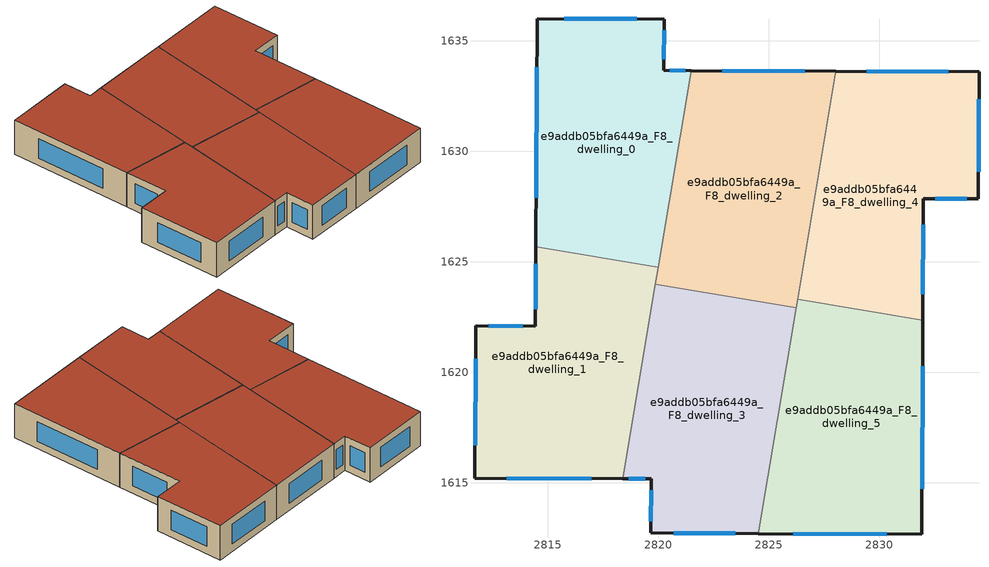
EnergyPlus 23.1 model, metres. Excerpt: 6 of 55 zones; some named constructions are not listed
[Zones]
e9addb05bfa6449a_F8_dwelling_0
 floor to e9addb05bfa6449a_F7_dwelling_0 (EU_floor_Construction): 2820.27,1635.98 2820.26,1633.66 2821.49,1633.65 2820,1624.75 2814.46,1625.67 2814.52,1636 z24
 wall outside (EU_wall_Construction): 2821.49,1633.65 2820.26,1633.66 2820.27,1635.98 2814.52,1636 2814.46,1625.67 z24:27
 wall to e9addb05bfa6449a_F8_dwelling_1 (EU_wall_Construction): 2814.46,1625.67 2820,1624.75 z24:27
 wall to e9addb05bfa6449a_F8_dwelling_2 (EU_wall_Construction): 2820,1624.75 2821.49,1633.65 z24:27
 window (EU_Window_Construction): 2820.26,1634.15 2820.27,1635.48 / 2821.23,1633.65 2820.52,1633.65 / 2814.51,1633.79 2814.48,1627.89 / 2819.04,1635.98 2815.75,1636 z24.64:26.36
 roof outside (EU_roof_Construction): 2820,1624.75 2821.49,1633.65 2820.26,1633.66 2820.27,1635.98 2814.52,1636 2814.46,1625.67 z27
e9addb05bfa6449a_F8_dwelling_1
 floor to e9addb05bfa6449a_F7_dwelling_1 (EU_floor_Construction): 2820,1624.75 2818.4,1615.18 2811.71,1615.22 2811.74,1622.1 2814.44,1622.09 2814.46,1625.67 z24
 wall outside (EU_wall_Construction): 2814.46,1625.67 2814.44,1622.09 2811.74,1622.1 2811.71,1615.22 2818.4,1615.18 z24:27
 wall to e9addb05bfa6449a_F8_dwelling_3 (EU_wall_Construction): 2818.4,1615.18 2819.87,1623.99 z24:27
 wall to e9addb05bfa6449a_F8_dwelling_2 (EU_wall_Construction): 2819.87,1623.99 2820,1624.75 z24:27
 window (EU_Window_Construction): 2813.14,1615.21 2816.96,1615.19 / 2811.74,1620.62 2811.72,1616.69 / 2813.87,1622.09 2812.32,1622.1 / 2814.46,1624.91 2814.45,1622.85 z24.64:26.36
 roof outside (EU_roof_Construction): 2818.4,1615.18 2820,1624.75 2814.46,1625.67 2814.44,1622.09 2811.74,1622.1 2811.71,1615.22 z27
e9addb05bfa6449a_F8_dwelling_2
 floor to e9addb05bfa6449a_F7_dwelling_2 (EU_floor_Construction): 2828.04,1633.62 2826.24,1622.92 2819.87,1623.99 2821.49,1633.65 z24
 wall outside (EU_wall_Construction): 2828.04,1633.62 2821.49,1633.65 z24:27
 wall to e9addb05bfa6449a_F8_dwelling_3 (EU_wall_Construction): 2819.87,1623.99 2826.24,1622.92 z24:27
 wall to e9addb05bfa6449a_F8_dwelling_4 (EU_wall_Construction): 2826.31,1623.31 2828.04,1633.62 z24:27
 wall to e9addb05bfa6449a_F8_dwelling_5 (EU_wall_Construction): 2826.24,1622.92 2826.31,1623.31 z24:27
 window (EU_Window_Construction): 2826.64,1633.62 2822.9,1633.64 z24.64:26.36
 roof outside (EU_roof_Construction): 2826.24,1622.92 2828.04,1633.62 2821.49,1633.65 2819.87,1623.99 z27
e9addb05bfa6449a_F8_dwelling_3
 floor to e9addb05bfa6449a_F7_dwelling_3 (EU_floor_Construction): 2826.24,1622.92 2824.53,1612.71 2819.66,1612.74 2819.68,1615.18 2818.4,1615.18 2819.87,1623.99 z24
 wall outside (EU_wall_Construction): 2818.4,1615.18 2819.68,1615.18 2819.66,1612.74 2824.53,1612.71 z24:27
 wall to e9addb05bfa6449a_F8_dwelling_5 (EU_wall_Construction): 2824.53,1612.71 2826.24,1622.92 z24:27
 window (EU_Window_Construction): 2820.7,1612.73 2823.49,1612.71 / 2819.68,1614.65 2819.66,1613.26 / 2818.67,1615.18 2819.4,1615.18 z24.64:26.36
 roof outside (EU_roof_Construction): 2824.53,1612.71 2826.24,1622.92 2819.87,1623.99 2818.4,1615.18 2819.68,1615.18 2819.66,1612.74 z27
e9addb05bfa6449a_F8_dwelling_4
 floor to e9addb05bfa6449a_F7_dwelling_4 (EU_floor_Construction): 2834.51,1633.59 2834.48,1627.85 2831.99,1627.86 2831.97,1622.36 2826.31,1623.31 2828.04,1633.62 z24
 wall outside (EU_wall_Construction): 2831.97,1622.36 2831.99,1627.86 2834.48,1627.85 2834.51,1633.59 2828.04,1633.62 z24:27
 wall to e9addb05bfa6449a_F8_dwelling_5 (EU_wall_Construction): 2826.31,1623.31 2831.97,1622.36 z24:27
 window (EU_Window_Construction): 2834.49,1629.08 2834.5,1632.36 / 2832.53,1627.86 2833.95,1627.85 / 2831.97,1623.54 2831.99,1626.68 / 2833.12,1633.59 2829.42,1633.61 z24.64:26.36
 roof outside (EU_roof_Construction): 2831.97,1622.36 2831.99,1627.86 2834.48,1627.85 2834.51,1633.59 2828.04,1633.62 2826.31,1623.31 z27
e9addb05bfa6449a_F8_dwelling_5
 floor to e9addb05bfa6449a_F7_dwelling_5 (EU_floor_Construction): 2831.97,1622.36 2831.92,1612.67 2824.53,1612.71 2826.31,1623.31 z24
 wall outside (EU_wall_Construction): 2824.53,1612.71 2831.92,1612.67 2831.97,1622.36 z24:27
 window (EU_Window_Construction): 2831.93,1614.74 2831.96,1620.28 / 2826.11,1612.7 2830.34,1612.67 z24.64:26.36
 roof outside (EU_roof_Construction): 2831.92,1612.67 2831.97,1622.36 2826.31,1623.31 2824.53,1612.71 z27
[SCHEDULE:FILE] Column Number=1; Rows to Skip at Top=0; Number of Hours of Data=8760; Column Separator=Comma; Interpolate to Timestep=No; Minutes per Item=60; Adjust Schedule for Daylight Savings=Yes
Name | File
EU_Step8_GainSchedule_e9addb05bfa6449a_F3_dwelling_0_f000 | ../../schedules/e9addb05bfa6449a/e9addb05bfa6449a_F3_dwelling_0_f000_gain.csv
EU_Step8_GainSchedule_e9addb05bfa6449a_F3_dwelling_1_f000 | ../../schedules/e9addb05bfa6449a/e9addb05bfa6449a_F3_dwelling_1_f000_gain.csv
EU_Step8_GainSchedule_e9addb05bfa6449a_F3_dwelling_2_f000 | ../../schedules/e9addb05bfa6449a/e9addb05bfa6449a_F3_dwelling_2_f000_gain.csv
EU_Step8_GainSchedule_e9addb05bfa6449a_F3_dwelling_3_f000 | ../../schedules/e9addb05bfa6449a/e9addb05bfa6449a_F3_dwelling_3_f000_gain.csv
EU_Step8_GainSchedule_e9addb05bfa6449a_F3_dwelling_4_f000 | ../../schedules/e9addb05bfa6449a/e9addb05bfa6449a_F3_dwelling_4_f000_gain.csv
EU_Step8_GainSchedule_e9addb05bfa6449a_F3_dwelling_5_f000 | ../../schedules/e9addb05bfa6449a/e9addb05bfa6449a_F3_dwelling_5_f000_gain.csv
EU_Step8_GainSchedule_e9addb05bfa6449a_F4_dwelling_0_f000 | ../../schedules/e9addb05bfa6449a/e9addb05bfa6449a_F4_dwelling_0_f000_gain.csv
EU_Step8_GainSchedule_e9addb05bfa6449a_F4_dwelling_1_f000 | ../../schedules/e9addb05bfa6449a/e9addb05bfa6449a_F4_dwelling_1_f000_gain.csv
EU_Step8_GainSchedule_e9addb05bfa6449a_F4_dwelling_2_f000 | ../../schedules/e9addb05bfa6449a/e9addb05bfa6449a_F4_dwelling_2_f000_gain.csv
EU_Step8_GainSchedule_e9addb05bfa6449a_F4_dwelling_3_f000 | ../../schedules/e9addb05bfa6449a/e9addb05bfa6449a_F4_dwelling_3_f000_gain.csv
EU_Step8_GainSchedule_e9addb05bfa6449a_F4_dwelling_4_f000 | ../../schedules/e9addb05bfa6449a/e9addb05bfa6449a_F4_dwelling_4_f000_gain.csv
EU_Step8_GainSchedule_e9addb05bfa6449a_F4_dwelling_5_f000 | ../../schedules/e9addb05bfa6449a/e9addb05bfa6449a_F4_dwelling_5_f000_gain.csv
